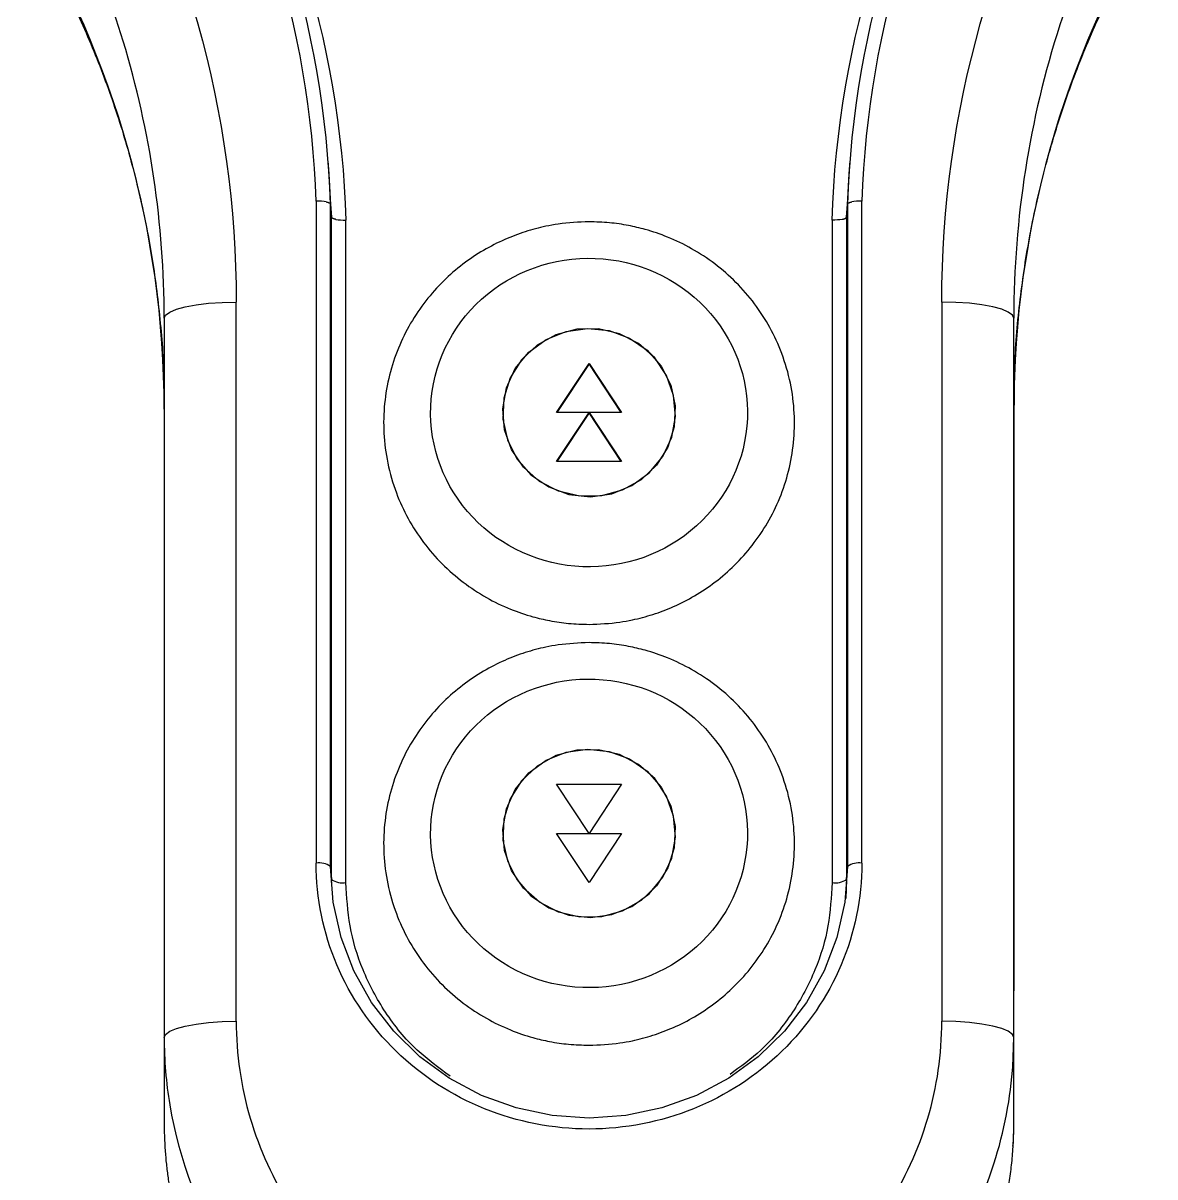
# Model space of a CAD drawing. Header units: centimetres. Extents: x 470464 to 524273, y 49611 to 59074.
# Drawn here: x 508674.39 to 508682.25, y 50203.91 to 50211.92 of the extents above; entities that cross this region are included whole.
import ezdxf

# ---------------------------------------------------------------- set-up
doc = ezdxf.new("R2010")
doc.units = ezdxf.units.CM
doc.header["$MEASUREMENT"] = 0
doc.layers.add('vinç', color=7, linetype='Continuous')

# ---------------------------------------------------------------- blocks, each defined once
blk = doc.blocks.new('dytjtyjtydhrshtjy')
at = {"color": 2, "linetype": 'Continuous', "lineweight": 25}
for p, q in [((427581.5197, 68400.9269), (427581.5127, 68401.0172)), ((427585.1354, 68401.0172), (427585.1284, 68400.9269)), ((427581.5363, 68400.6259), (427581.5197, 68400.9269)), ((427585.1284, 68400.9269), (427585.1118, 68400.6259)), ((427581.4293, 68400.7371), (427581.4293, 68396.1385)), ((427581.5293, 68396.1164), (427581.5293, 68400.7166)), ((427581.5293, 68400.7166), (427581.5363, 68400.6259)), ((427585.1118, 68400.6259), (427585.1188, 68400.7166)), ((427585.1188, 68400.7166), (427585.1188, 68396.1164)), ((427585.2188, 68396.1385), (427585.2188, 68400.7371)), ((427581.5363, 68396.0257), (427581.5363, 68400.6259)), ((427585.1118, 68400.6259), (427585.1118, 68396.0257)), ((427581.6363, 68396.0036), (427581.6363, 68400.6053)), ((427585.0118, 68400.6053), (427585.0118, 68396.0036)), ((427580.8741, 68395.0404), (427580.8741, 68400.036)), ((427585.7741, 68400.036), (427585.7741, 68395.0404)), ((427580.3741, 68399.9235), (427580.3741, 68394.9279)), ((427580.3741, 68399.9235), (427580.3741, 68399.2914)), ((427586.2741, 68394.9279), (427586.2741, 68399.9235)), ((427586.2741, 68399.2914), (427586.2741, 68399.9235)), ((427583.0994, 68399.269), (427583.3244, 68399.6101)), ((427583.3244, 68399.6078), (427583.1009, 68399.269)), ((427583.3244, 68399.6101), (427583.5494, 68399.269)), ((427583.3244, 68399.6078), (427583.3244, 68399.6101)), ((427583.5479, 68399.269), (427583.3244, 68399.6078)), ((427583.3244, 68399.269), (427583.0994, 68399.269)), ((427583.0994, 68398.928), (427583.3244, 68399.269)), ((427583.3244, 68399.2668), (427583.1009, 68398.928)), ((427583.3244, 68399.269), (427583.5494, 68398.928)), ((427583.5494, 68399.269), (427583.3244, 68399.269)), ((427583.3244, 68399.269), (427583.3244, 68399.2668)), ((427583.5479, 68398.928), (427583.3244, 68399.2668)), ((427586.2741, 68399.2914), (427586.2741, 68395.2529)), ((427583.5494, 68398.928), (427583.0994, 68398.928)), ((427583.0994, 68396.6869), (427583.5494, 68396.6869)), ((427583.3244, 68396.3459), (427583.0994, 68396.6869)), ((427583.5479, 68396.6847), (427583.1009, 68396.6847)), ((427583.5494, 68396.6869), (427583.3244, 68396.3459)), ((427583.0994, 68396.3459), (427583.3244, 68396.3459)), ((427583.3244, 68396.0048), (427583.0994, 68396.3459)), ((427583.5479, 68396.3436), (427583.1009, 68396.3436)), ((427583.5494, 68396.3459), (427583.3244, 68396.0048)), ((427583.3244, 68396.3459), (427583.5494, 68396.3459)), ((427581.5293, 68396.1164), (427581.5363, 68396.0257)), ((427585.1118, 68396.0257), (427585.1188, 68396.1164)), ((427581.537, 68395.9786), (427581.5363, 68396.0257)), ((427585.1118, 68396.0257), (427585.1067, 68395.894)), ((427580.3741, 68394.9279), (427580.3741, 68394.3293)), ((427586.2741, 68394.3295), (427586.2741, 68394.9279)), ((427586.2672, 68394.1729), (427586.2701, 68394.1846))]:
    blk.add_line(p, q, dxfattribs=at)
at = {"color": 2, "linetype": 'Continuous', "lineweight": 25, "flags": 128}
for points in [[(427580.3741, 68399.9235), (427580.3837, 68399.9455), (427580.4121, 68399.9666), (427580.4583, 68399.986), (427580.5205, 68400.0031), (427580.5963, 68400.0171), (427580.6827, 68400.0275), (427580.7765, 68400.0339), (427580.8741, 68400.036)], [(427586.2741, 68399.9235), (427586.2644, 68399.9455), (427586.236, 68399.9666), (427586.1898, 68399.986), (427586.1276, 68400.0031), (427586.0518, 68400.0171), (427585.9654, 68400.0275), (427585.8716, 68400.0339), (427585.7741, 68400.036)], [(427583.3142, 68399.8536), (427583.4637, 68399.8377), (427583.6045, 68399.7861), (427583.7276, 68399.7019), (427583.8254, 68399.5906), (427583.8918, 68399.4591), (427583.9225, 68399.3157), (427583.9156, 68399.1693), (427583.8716, 68399.0291), (427583.7931, 68398.9041), (427583.6853, 68398.802), (427583.5547, 68398.7292), (427583.4097, 68398.6903), (427583.2593, 68398.6879), (427583.113, 68398.7219), (427582.98, 68398.7903), (427582.8687, 68398.8888), (427582.7859, 68399.0111), (427582.737, 68399.1497), (427582.725, 68399.2958), (427582.7507, 68399.4402), (427582.8124, 68399.5738), (427582.9063, 68399.6883), (427583.0264, 68399.7765), (427583.1653, 68399.8327), (427583.3142, 68399.8536)], [(427583.3346, 68398.6845), (427583.4835, 68398.7053), (427583.6223, 68398.7616), (427583.7425, 68398.8497), (427583.8364, 68398.9642), (427583.8981, 68399.0979), (427583.9238, 68399.2422), (427583.9118, 68399.3883), (427583.8629, 68399.5269), (427583.7801, 68399.6493), (427583.6688, 68399.7478), (427583.5357, 68399.8162), (427583.3895, 68399.8502), (427583.2391, 68399.8477), (427583.0941, 68399.8089), (427582.9635, 68399.7361), (427582.8556, 68399.634), (427582.7772, 68399.5089), (427582.7332, 68399.3688), (427582.7263, 68399.2224), (427582.757, 68399.0789), (427582.8233, 68398.9474), (427582.9212, 68398.8361), (427583.0443, 68398.752), (427583.1851, 68398.7004), (427583.3346, 68398.6845)], [(427583.3142, 68396.9304), (427583.4637, 68396.9145), (427583.6045, 68396.8629), (427583.7276, 68396.7788), (427583.8254, 68396.6675), (427583.8918, 68396.536), (427583.9225, 68396.3925), (427583.9156, 68396.2461), (427583.8716, 68396.106), (427583.7931, 68395.9809), (427583.6853, 68395.8788), (427583.5547, 68395.806), (427583.4097, 68395.7672), (427583.2593, 68395.7647), (427583.113, 68395.7987), (427582.98, 68395.8671), (427582.8687, 68395.9656), (427582.7859, 68396.088), (427582.737, 68396.2266), (427582.725, 68396.3727), (427582.7507, 68396.5171), (427582.8124, 68396.6507), (427582.9063, 68396.7652), (427583.0264, 68396.8533), (427583.1653, 68396.9096), (427583.3142, 68396.9304)], [(427583.3346, 68395.7613), (427583.4835, 68395.7822), (427583.6223, 68395.8384), (427583.7425, 68395.9266), (427583.8364, 68396.0411), (427583.8981, 68396.1747), (427583.9238, 68396.3191), (427583.9118, 68396.4652), (427583.8629, 68396.6038), (427583.7801, 68396.7261), (427583.6688, 68396.8246), (427583.5357, 68396.893), (427583.3895, 68396.9271), (427583.2391, 68396.9246), (427583.0941, 68396.8857), (427582.9635, 68396.8129), (427582.8556, 68396.7108), (427582.7772, 68396.5858), (427582.7332, 68396.4456), (427582.7263, 68396.2993), (427582.757, 68396.1558), (427582.8233, 68396.0243), (427582.9212, 68395.913), (427583.0443, 68395.8289), (427583.1851, 68395.7772), (427583.3346, 68395.7613)], [(427585.1188, 68396.1164), (427585.1006, 68395.8676), (427585.0461, 68395.6237), (427584.9567, 68395.39), (427584.8339, 68395.171), (427584.6805, 68394.9712), (427584.4994, 68394.7948), (427584.2944, 68394.6453), (427584.0696, 68394.5257), (427583.8297, 68394.4385), (427583.5795, 68394.3854), (427583.3241, 68394.3676), (427583.0686, 68394.3854), (427582.8184, 68394.4385), (427582.5785, 68394.5257), (427582.3537, 68394.6453), (427582.1487, 68394.7948), (427581.9676, 68394.9712), (427581.8142, 68395.171), (427581.6915, 68395.39), (427581.602, 68395.6237), (427581.5475, 68395.8676), (427581.5293, 68396.1164)], [(427580.3741, 68394.9279), (427580.3837, 68394.9499), (427580.4121, 68394.971), (427580.4583, 68394.9904), (427580.5205, 68395.0075), (427580.5963, 68395.0215), (427580.6827, 68395.0319), (427580.7765, 68395.0383), (427580.8741, 68395.0404)], [(427586.2741, 68394.9279), (427586.2644, 68394.9499), (427586.236, 68394.971), (427586.1898, 68394.9904), (427586.1276, 68395.0075), (427586.0518, 68395.0215), (427585.9654, 68395.0319), (427585.8716, 68395.0383), (427585.7741, 68395.0404)], [(427586.2649, 68394.6998), (427586.2667, 68394.7235), (427586.2741, 68394.9279)]]:
    blk.add_lwpolyline(points, dxfattribs=at)
at = {"color": 2, "linetype": 'Continuous', "lineweight": 25}
for centre, radius, start, end in [((427574.8298, 68400.4934), 6.7032, 1.90797, 33.29438), ((427591.8183, 68400.4934), 6.7032, 146.70562, 178.09203), ((427573.6467, 68399.9014), 6.7306, 16.81586, 31.35979), ((427593.0033, 68399.9004), 6.7327, 148.64142, 162.178), ((427573.6848, 68399.2862), 6.6893, 0.0451, 31.40596), ((427592.9633, 68399.2862), 6.6893, 148.59404, 179.9549), ((427592.9359, 68399.9223), 6.6619, 162.17997, 179.98917), ((427573.7145, 68399.9226), 6.6596, 0.00837, 16.81002), ((427581.4525, 68396.0062), 0.1344, 55.13516, 99.9343), ((427585.1957, 68396.0062), 0.1344, 80.0657, 124.86484), ((427581.6131, 68396.1359), 0.1344, 235.13516, 279.9343), ((427585.035, 68396.1359), 0.1344, 260.0657, 304.86484), ((427583.2243, 68394.928), 2.8503, 180.00182, 189.44016), ((427583.4032, 68394.9316), 2.8711, 327.17289, 355.36779), ((427583.2509, 68394.9342), 2.8775, 189.47387, 212.80497)]:
    blk.add_arc(centre, radius, start, end, dxfattribs=at)
for points in [[(427581.4293, 68400.7371), (427581.3898, 68401.9463), (427581.0164, 68403.1229), (427580.3484, 68404.1427)], [(427586.2997, 68404.1427), (427585.6317, 68403.1229), (427585.2583, 68401.9463), (427585.2188, 68400.7371)], [(427580.5241, 68404.1146), (427581.2119, 68403.0636), (427581.5962, 68401.8512), (427581.6363, 68400.6053)], [(427585.0118, 68400.6053), (427585.0519, 68401.8512), (427585.4362, 68403.0636), (427586.124, 68404.1146)], [(427579.8241, 68403.7651), (427580.5113, 68402.6366), (427580.8741, 68401.3483), (427580.8741, 68400.036)], [(427585.7741, 68400.036), (427585.7741, 68401.3483), (427586.1368, 68402.6366), (427586.8241, 68403.7651)], [(427581.4994, 68400.7318), (427581.4809, 68400.7355), (427581.4552, 68400.7375), (427581.4293, 68400.7371)], [(427585.2188, 68400.7371), (427585.1929, 68400.7375), (427585.1672, 68400.7355), (427585.1487, 68400.7318)], [(427581.5662, 68400.6107), (427581.5847, 68400.607), (427581.6104, 68400.605), (427581.6363, 68400.6053)], [(427585.0819, 68400.6107), (427585.0634, 68400.6068), (427585.0377, 68400.6049), (427585.0118, 68400.6053)], [(427586.2741, 68394.3295), (427586.2741, 68394.617), (427586.2741, 68394.9284), (427586.2741, 68395.2529)], [(427580.8741, 68395.0404), (427580.8741, 68394.5827), (427581.0064, 68394.1342), (427581.2559, 68393.7464)], [(427585.3922, 68393.7464), (427585.6417, 68394.1342), (427585.7741, 68394.5827), (427585.7741, 68395.0404)]]:
    blk.add_open_spline(points, degree=3, dxfattribs=at)
for points, knots in [([(427579.4021, 68402.7319), (427579.4623, 68402.6314), (427579.5982, 68402.4045), (427579.7796, 68402.0347), (427579.9508, 68401.6265), (427580.0941, 68401.2057), (427580.2094, 68400.7746), (427580.2961, 68400.3347), (427580.3507, 68399.888), (427580.3755, 68399.5391), (427580.3716, 68399.34), (427580.3706, 68399.2915)], [0, 0, 0, 0, 0.096428, 0.217642, 0.339583, 0.462234, 0.585577, 0.709602, 0.834297, 0.959654, 1, 1, 1, 1]), ([(427586.2778, 68399.3199), (427586.2779, 68399.4134), (427586.2782, 68399.6592), (427586.3144, 68400.057), (427586.3828, 68400.5116), (427586.4848, 68400.963), (427586.619, 68401.409), (427586.7847, 68401.8479), (427586.9854, 68402.2755), (427587.1402, 68402.571), (427587.2362, 68402.7182), (427587.2454, 68402.7321)], [0, 0, 0, 0, 0.078391, 0.206068, 0.334395, 0.463377, 0.593022, 0.723349, 0.854385, 0.986172, 1, 1, 1, 1]), ([(427581.4994, 68400.7318), (427581.5017, 68400.7312), (427581.5064, 68400.7302), (427581.5123, 68400.7285), (427581.5175, 68400.7267), (427581.5217, 68400.7247), (427581.525, 68400.7228), (427581.5273, 68400.7207), (427581.5288, 68400.7186), (427581.5291, 68400.7173), (427581.5293, 68400.7166)], [0, 0, 0, 0, 0.130764, 0.259881, 0.387351, 0.513174, 0.63735, 0.759879, 0.880763, 1, 1, 1, 1]), ([(427585.1188, 68400.7166), (427585.119, 68400.7173), (427585.1193, 68400.7186), (427585.1208, 68400.7207), (427585.1231, 68400.7228), (427585.1264, 68400.7247), (427585.1306, 68400.7267), (427585.1358, 68400.7285), (427585.1417, 68400.7302), (427585.1464, 68400.7312), (427585.1487, 68400.7318)], [0, 0, 0, 0, 0.119237, 0.240121, 0.36265, 0.486826, 0.612649, 0.740119, 0.869236, 1, 1, 1, 1]), ([(427581.5662, 68400.6107), (427581.5638, 68400.6112), (427581.5592, 68400.6123), (427581.5532, 68400.614), (427581.548, 68400.6158), (427581.5438, 68400.6177), (427581.5406, 68400.6197), (427581.5382, 68400.6218), (427581.5367, 68400.6238), (427581.5364, 68400.6252), (427581.5363, 68400.6259)], [0, 0, 0, 0, 0.131519, 0.261175, 0.388968, 0.514899, 0.638968, 0.761174, 0.881518, 1, 1, 1, 1]), ([(427585.0819, 68400.6107), (427585.0843, 68400.6112), (427585.0889, 68400.6123), (427585.0949, 68400.614), (427585.1001, 68400.6158), (427585.1043, 68400.6177), (427585.1075, 68400.6197), (427585.1099, 68400.6218), (427585.1114, 68400.6238), (427585.1117, 68400.6252), (427585.1118, 68400.6259)], [0, 0, 0, 0, 0.131262, 0.260735, 0.388418, 0.514312, 0.638417, 0.760734, 0.881261, 1, 1, 1, 1]), ([(427583.3244, 68400.5938), (427583.2528, 68400.5909), (427583.1518, 68400.5868), (427583.0043, 68400.5596), (427582.8789, 68400.5266), (427582.7339, 68400.4715), (427582.588, 68400.3969), (427582.4448, 68400.3009), (427582.3095, 68400.1836), (427582.1869, 68400.046), (427582.081, 68399.8894), (427581.9956, 68399.7161), (427581.9341, 68399.5287), (427581.8996, 68399.3302), (427581.8946, 68399.1244), (427581.9214, 68398.9153), (427581.9793, 68398.7153), (427582.0645, 68398.5303), (427582.1716, 68398.3644), (427582.3005, 68398.2157), (427582.4476, 68398.0872), (427582.6077, 68397.9819), (427582.771, 68397.9031), (427582.9194, 68397.8525), (427583.0548, 68397.8209), (427583.1852, 68397.8014), (427583.277, 68397.7988), (427583.3244, 68397.7974)], [0, 0, 0, 0, 0.047979, 0.067786, 0.100659, 0.134979, 0.171967, 0.210777, 0.251084, 0.292644, 0.335301, 0.378962, 0.423585, 0.469171, 0.515759, 0.563433, 0.612329, 0.656989, 0.701542, 0.745901, 0.789902, 0.833186, 0.87478, 0.911672, 0.938376, 0.968171, 1, 1, 1, 1]), ([(427583.3244, 68397.7974), (427583.3959, 68397.8003), (427583.497, 68397.8044), (427583.6445, 68397.8316), (427583.7699, 68397.8646), (427583.9149, 68397.9197), (427584.0607, 68397.9943), (427584.204, 68398.0904), (427584.3392, 68398.2076), (427584.4619, 68398.3453), (427584.5678, 68398.5018), (427584.6532, 68398.6751), (427584.7146, 68398.8626), (427584.7492, 68399.061), (427584.7542, 68399.2668), (427584.7274, 68399.4759), (427584.6695, 68399.6759), (427584.5842, 68399.861), (427584.4771, 68400.0268), (427584.3483, 68400.1755), (427584.2011, 68400.304), (427584.041, 68400.4093), (427583.8778, 68400.4881), (427583.7294, 68400.5387), (427583.594, 68400.5703), (427583.4636, 68400.5899), (427583.3718, 68400.5924), (427583.3244, 68400.5938)], [0, 0, 0, 0, 0.047979, 0.067786, 0.100659, 0.134979, 0.171967, 0.210777, 0.251084, 0.292644, 0.335301, 0.378962, 0.423585, 0.469171, 0.515759, 0.563433, 0.612329, 0.656989, 0.701542, 0.745901, 0.789902, 0.833186, 0.87478, 0.911672, 0.938376, 0.968171, 1, 1, 1, 1]), ([(427582.6188, 68400.0913), (427582.8427, 68400.2736), (427583.1317, 68400.3619), (427583.7128, 68400.3113), (427583.9812, 68400.1746), (427584.3554, 68399.7384), (427584.446, 68399.4568), (427584.3941, 68398.8906), (427584.2538, 68398.6291), (427584.0299, 68398.4467)], [0, 0, 0, 0, 0.25, 0.25, 0.5, 0.5, 0.75, 0.75, 1, 1, 1, 1]), ([(427582.4805, 68398.5816), (427582.2933, 68398.7996), (427582.2028, 68399.0812), (427582.2547, 68399.6475), (427582.395, 68399.909), (427582.6188, 68400.0913)], [0, 0, 0, 0, 0.5, 0.5, 1, 1, 1, 1]), ([(427584.0299, 68398.4467), (427583.8061, 68398.2644), (427583.5171, 68398.1762), (427582.936, 68398.2268), (427582.6676, 68398.3635), (427582.4805, 68398.5816)], [0, 0, 0, 0, 0.5, 0.5, 1, 1, 1, 1]), ([(427583.3244, 68397.6706), (427583.2528, 68397.6677), (427583.1518, 68397.6637), (427583.0043, 68397.6365), (427582.8789, 68397.6035), (427582.7339, 68397.5484), (427582.588, 68397.4738), (427582.4448, 68397.3777), (427582.3095, 68397.2605), (427582.1869, 68397.1228), (427582.081, 68396.9663), (427581.9956, 68396.793), (427581.9341, 68396.6055), (427581.8996, 68396.4071), (427581.8946, 68396.2013), (427581.9214, 68395.9922), (427581.9793, 68395.7922), (427582.0645, 68395.6071), (427582.1716, 68395.4413), (427582.3005, 68395.2925), (427582.4476, 68395.164), (427582.6077, 68395.0588), (427582.771, 68394.98), (427582.9194, 68394.9293), (427583.0548, 68394.8978), (427583.1852, 68394.8782), (427583.277, 68394.8756), (427583.3244, 68394.8743)], [0, 0, 0, 0, 0.047979, 0.067786, 0.100659, 0.134979, 0.171967, 0.210777, 0.251084, 0.292644, 0.335301, 0.378962, 0.423585, 0.469171, 0.515759, 0.563433, 0.612329, 0.656989, 0.701542, 0.745901, 0.789902, 0.833186, 0.87478, 0.911672, 0.938376, 0.968171, 1, 1, 1, 1]), ([(427583.3244, 68394.8743), (427583.3959, 68394.8772), (427583.497, 68394.8813), (427583.6445, 68394.9085), (427583.7699, 68394.9415), (427583.9149, 68394.9965), (427584.0607, 68395.0711), (427584.204, 68395.1672), (427584.3392, 68395.2845), (427584.4619, 68395.4221), (427584.5678, 68395.5786), (427584.6532, 68395.752), (427584.7146, 68395.9394), (427584.7492, 68396.1379), (427584.7542, 68396.3437), (427584.7274, 68396.5528), (427584.6695, 68396.7528), (427584.5842, 68396.9378), (427584.4771, 68397.1036), (427584.3483, 68397.2524), (427584.2011, 68397.3809), (427584.041, 68397.4862), (427583.8778, 68397.565), (427583.7294, 68397.6156), (427583.594, 68397.6472), (427583.4636, 68397.6667), (427583.3718, 68397.6693), (427583.3244, 68397.6706)], [0, 0, 0, 0, 0.047979, 0.067786, 0.100659, 0.134979, 0.171967, 0.210777, 0.251084, 0.292644, 0.335301, 0.378962, 0.423585, 0.469171, 0.515759, 0.563433, 0.612329, 0.656989, 0.701542, 0.745901, 0.789902, 0.833186, 0.87478, 0.911672, 0.938376, 0.968171, 1, 1, 1, 1]), ([(427582.6188, 68397.1682), (427582.8427, 68397.3505), (427583.1317, 68397.4387), (427583.7128, 68397.3882), (427583.9812, 68397.2514), (427584.3554, 68396.8153), (427584.446, 68396.5337), (427584.3941, 68395.9674), (427584.2538, 68395.7059), (427584.0299, 68395.5236)], [0, 0, 0, 0, 0.25, 0.25, 0.5, 0.5, 0.75, 0.75, 1, 1, 1, 1]), ([(427582.4805, 68395.6584), (427582.2933, 68395.8765), (427582.2028, 68396.1581), (427582.2547, 68396.7243), (427582.395, 68396.9858), (427582.6188, 68397.1682)], [0, 0, 0, 0, 0.5, 0.5, 1, 1, 1, 1]), ([(427585.2188, 68396.1385), (427585.2188, 68395.6489), (427585.0192, 68395.1793), (427584.3085, 68394.4868), (427583.8266, 68394.2923), (427582.8215, 68394.2923), (427582.3396, 68394.4868), (427581.6289, 68395.1793), (427581.4293, 68395.6489), (427581.4293, 68396.1385)], [0, 0, 0, 0, 0.25, 0.25, 0.5, 0.5, 0.75, 0.75, 1, 1, 1, 1]), ([(427582.3594, 68394.6597), (427582.2805, 68394.7172), (427582.1084, 68394.8425), (427581.9034, 68395.0964), (427581.7468, 68395.3899), (427581.6531, 68395.6967), (427581.6418, 68395.9033), (427581.6363, 68396.0036)], [0, 0, 0, 0, 0.182124, 0.396995, 0.607401, 0.809409, 1, 1, 1, 1]), ([(427585.0118, 68396.0036), (427585.0063, 68395.9033), (427584.995, 68395.6967), (427584.9014, 68395.3899), (427584.7447, 68395.0965), (427584.5439, 68394.847), (427584.377, 68394.7251), (427584.3032, 68394.6711)], [0, 0, 0, 0, 0.192805, 0.397158, 0.610008, 0.827374, 1, 1, 1, 1]), ([(427584.0299, 68395.5236), (427583.8061, 68395.3413), (427583.5171, 68395.253), (427582.936, 68395.3036), (427582.6676, 68395.4403), (427582.4805, 68395.6584)], [0, 0, 0, 0, 0.5, 0.5, 1, 1, 1, 1]), ([(427580.3741, 68394.3293), (427580.3742, 68394.3116), (427580.3744, 68394.2765), (427580.376, 68394.2242), (427580.3785, 68394.1729), (427580.382, 68394.1223), (427580.3863, 68394.0727), (427580.3915, 68394.0239), (427580.3974, 68393.9761), (427580.4042, 68393.9291), (427580.4116, 68393.8831), (427580.4196, 68393.838), (427580.4283, 68393.7938), (427580.4375, 68393.7505), (427580.4473, 68393.7082), (427580.4575, 68393.6668), (427580.4682, 68393.6264), (427580.4792, 68393.5869), (427580.487, 68393.561), (427580.4909, 68393.5481)], [0, 0, 0, 0, 0.067146, 0.133251, 0.198316, 0.26234, 0.325325, 0.387269, 0.448172, 0.508036, 0.566859, 0.624642, 0.681385, 0.737087, 0.79175, 0.845372, 0.897955, 0.949497, 1, 1, 1, 1]), ([(427586.2696, 68394.1726), (427586.2709, 68394.1987), (427586.2735, 68394.2509), (427586.2739, 68394.3033), (427586.2741, 68394.3295)], [0, 0, 0, 0, 0.499768, 1, 1, 1, 1]), ([(427586.2701, 68394.1846), (427586.2706, 68394.1927), (427586.271, 68394.2008), (427586.2717, 68394.2169), (427586.272, 68394.2248), (427586.2725, 68394.2377), (427586.2726, 68394.2426), (427586.2729, 68394.2506), (427586.273, 68394.2537), (427586.2732, 68394.2599), (427586.2732, 68394.263), (427586.2734, 68394.2711), (427586.2735, 68394.276), (427586.2738, 68394.289), (427586.2739, 68394.2969), (427586.274, 68394.3131), (427586.2741, 68394.3213), (427586.2741, 68394.3295)], [0, 0, 0, 0, 0.1184828, 0.1184828, 0.2333751, 0.2333751, 0.3051829, 0.3051829, 0.3500627, 0.3500627, 0.3949425, 0.3949425, 0.4667503, 0.4667503, 0.5816426, 0.5816426, 0.7001254, 0.7001254, 0.7001254, 0.7001254]), ([(427586.1572, 68393.5481), (427586.1623, 68393.5653), (427586.1727, 68393.5999), (427586.187, 68393.6527), (427586.2006, 68393.7068), (427586.2132, 68393.7622), (427586.2249, 68393.8189), (427586.2356, 68393.8768), (427586.2451, 68393.936), (427586.2534, 68393.9964), (427586.2604, 68394.0581), (427586.2662, 68394.1209), (427586.2688, 68394.1632), (427586.2701, 68394.1846)], [0, 0, 0, 0, 0.082529, 0.166734, 0.252615, 0.340172, 0.429404, 0.520313, 0.612898, 0.707159, 0.803096, 0.90071, 1, 1, 1, 1])]:
    blk.add_open_spline(points, degree=3, knots=knots, dxfattribs=at)
blk = doc.blocks.new('EAWREWFWEFWEGWR')
at = {"layer": 'vinç', "color": 0}
blk.add_blockref('dytjtyjtydhrshtjy', (1111, 30), dxfattribs=at)

msp = doc.modelspace()

# ---------------------------------------------------------------- block references
at = {"layer": 'vinç', "color": 0}
msp.add_blockref('EAWREWFWEFWEGWR', (79983.9933, -18220.0537), dxfattribs=at)

doc.saveas('drawing.dxf')
